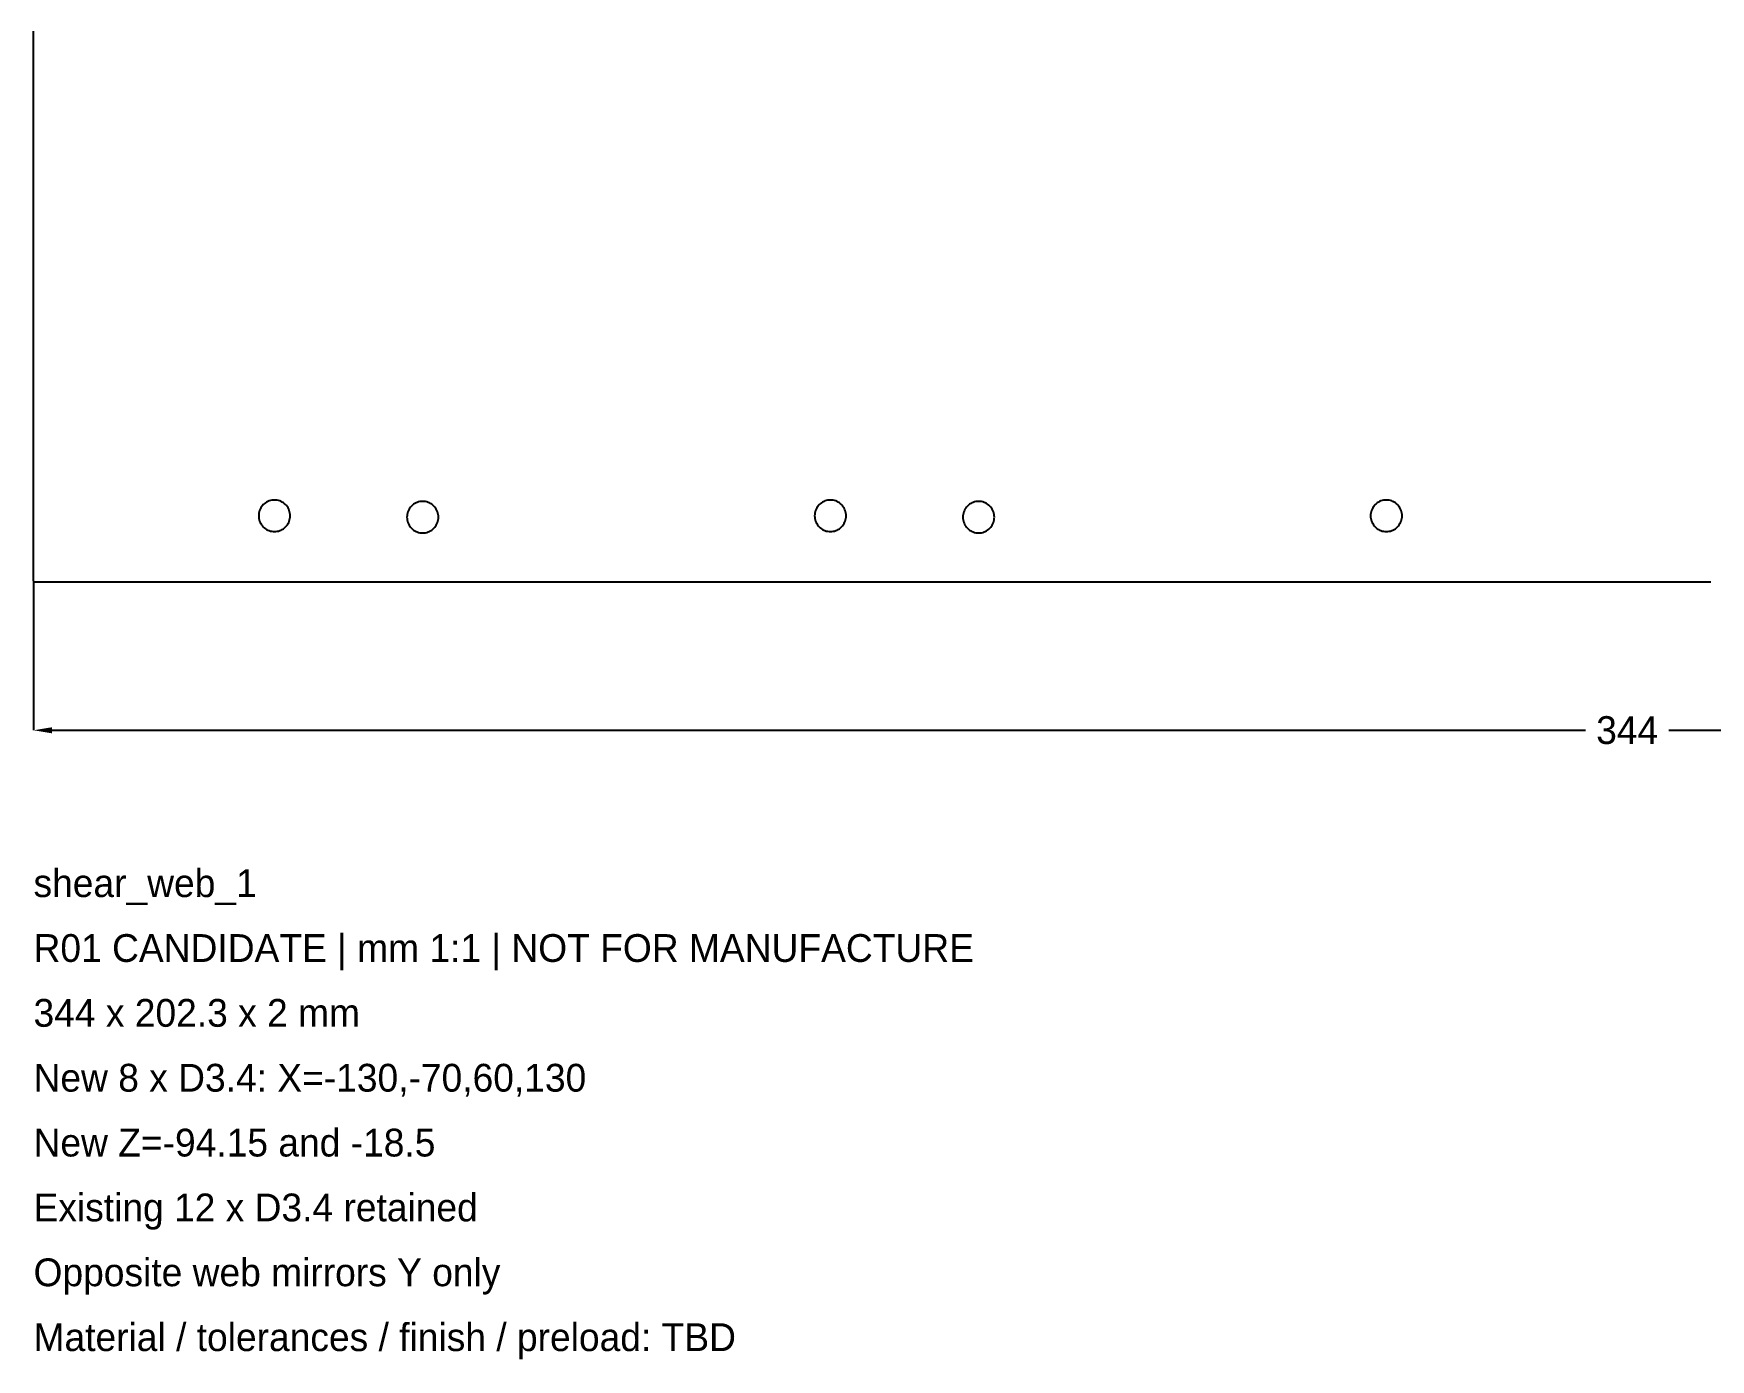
# Model space of a CAD drawing. Header units: millimetres. Extents: x 0 to 1322, y -1284 to 196.
# Drawn here: x 480 to 661, y -1283.9 to -1140.8 of the extents above; entities that cross this region are included whole.
import ezdxf

# ---------------------------------------------------------------- set-up
doc = ezdxf.new("R2010")
doc.units = ezdxf.units.MM
for name, color, linetype in [('REFERENCE_DIMENSIONS', 2, 'Continuous'), ('REFERENCE_GEOMETRY', 7, 'Continuous'), ('REFERENCE_NOTES', 3, 'Continuous')]:
    doc.layers.add(name, color=color, linetype=linetype)
doc.dimstyles.get("Standard").update_dxf_attribs({"dimtxt": 2.5, "dimasz": 2.5, "dimexe": 1.25, "dimexo": 0.625, "dimtad": 1, "dimcen": 2.5, "dimazin": 3, "dimtfac": 1, "dimtmove": 0, "dimatfit": 3})

# ---------------------------------------------------------------- blocks, each defined once
blk = doc.blocks.new('_CLOSEDFILLED')
at = {"color": 0, "linetype": 'BYBLOCK'}
blk.add_solid([(-1, 0.164), (0, 0), (-1, -0.164)], dxfattribs=at)
blk = doc.blocks.new('*D21')
for p, q in [((480, -1200), (480, -1216)), ((824, -1200), (824, -1216)), ((482, -1216), (647.5, -1216)), ((656.5, -1216), (822, -1216))]:
    blk.add_line(p, q)
at = {"layer": 'Defpoints'}
for p in [(480, -1200), (824, -1200), (480, -1216)]:
    blk.add_point(p, dxfattribs=at)
at = {"layer": 'REFERENCE_DIMENSIONS', "xscale": 2, "yscale": 2, "rotation": 180}
blk.add_blockref('_CLOSEDFILLED', (480, -1216), dxfattribs=at)
at = {"layer": 'REFERENCE_DIMENSIONS', "xscale": 2, "yscale": 2}
blk.add_blockref('_CLOSEDFILLED', (824, -1216), dxfattribs=at)
at = {"layer": 'REFERENCE_DIMENSIONS', "insert": (652, -1216), "char_height": 3, "attachment_point": 5}
blk.add_mtext('344', dxfattribs=at)

msp = doc.modelspace()

# ---------------------------------------------------------------- linework, layer by layer
at = {"layer": 'REFERENCE_GEOMETRY'}
msp.add_lwpolyline([(661.0224, -1200), (660.7724, -1200), (660.5224, -1200), (660.2725, -1200), (660.0225, -1200), (659.7725, -1200), (659.5226, -1200), (659.2726, -1200), (659.0226, -1200), (658.7727, -1200), (658.5227, -1200), (658.2728, -1200), (658.0228, -1200), (657.7728, -1200), (657.5229, -1200), (657.2729, -1200), (657.0229, -1200), (656.773, -1200), (656.523, -1200), (656.273, -1200), (656.0231, -1200), (655.7731, -1200), (655.5231, -1200), (655.2732, -1200), (655.0232, -1200), (654.7732, -1200), (654.5233, -1200), (654.2733, -1200), (654.0233, -1200), (653.7734, -1200), (653.5234, -1200), (653.2734, -1200), (653.0235, -1200), (652.7735, -1200), (652.5235, -1200), (652.2736, -1200), (652.0236, -1200), (651.7736, -1200), (651.5237, -1200), (651.2737, -1200), (651.0237, -1200), (650.7738, -1200), (650.5238, -1200), (650.2739, -1200), (650.0239, -1200), (649.7739, -1200), (649.524, -1200), (649.274, -1200), (649.024, -1200), (648.7741, -1200), (648.5241, -1200), (648.2741, -1200), (648.0242, -1200), (647.7742, -1200), (647.5242, -1200), (647.2743, -1200), (647.0243, -1200), (646.7743, -1200), (646.5244, -1200), (646.2744, -1200), (646.0244, -1200), (645.7745, -1200), (645.5245, -1200), (645.2745, -1200), (645.0246, -1200), (644.7746, -1200), (644.5246, -1200), (644.2747, -1200), (644.0247, -1200), (643.7747, -1200), (643.5248, -1200), (643.2748, -1200), (643.0248, -1200), (642.7749, -1200), (642.5249, -1200), (642.2749, -1200), (642.025, -1200), (641.775, -1200), (641.5251, -1200), (641.2751, -1200), (641.0251, -1200), (640.7752, -1200), (640.5252, -1200), (640.2752, -1200), (640.0253, -1200), (639.7753, -1200), (639.5253, -1200), (639.2754, -1200), (639.0254, -1200), (638.7754, -1200), (638.5255, -1200), (638.2755, -1200), (638.0255, -1200), (637.7756, -1200), (637.5256, -1200), (637.2756, -1200), (637.0257, -1200), (636.7757, -1200), (636.5257, -1200), (636.2758, -1200), (636.0258, -1200), (635.7758, -1200), (635.5259, -1200), (635.2759, -1200), (635.0259, -1200), (634.776, -1200), (634.526, -1200), (634.276, -1200), (634.0261, -1200), (633.7761, -1200), (633.5261, -1200), (633.2762, -1200), (633.0262, -1200), (632.7763, -1200), (632.5263, -1200), (632.2763, -1200), (632.0264, -1200), (631.7764, -1200), (631.5264, -1200), (631.2765, -1200), (631.0265, -1200), (630.7765, -1200), (630.5266, -1200), (630.2766, -1200), (630.0266, -1200), (629.7767, -1200), (629.5267, -1200), (629.2767, -1200), (629.0268, -1200), (628.7768, -1200), (628.5268, -1200), (628.2769, -1200), (628.0269, -1200), (627.7769, -1200), (627.527, -1200), (627.277, -1200), (627.027, -1200), (626.7771, -1200), (626.5271, -1200), (626.2771, -1200), (626.0272, -1200), (625.7772, -1200), (625.5272, -1200), (625.2773, -1200), (625.0273, -1200), (624.7774, -1200), (624.5274, -1200), (624.2774, -1200), (624.0275, -1200), (623.7775, -1200), (623.5275, -1200), (623.2776, -1200), (623.0276, -1200), (622.7776, -1200), (622.5277, -1200), (622.2777, -1200), (622.0277, -1200), (621.7778, -1200), (621.5278, -1200), (621.2778, -1200), (621.0279, -1200), (620.7779, -1200), (620.5279, -1200), (620.278, -1200), (620.028, -1200), (619.778, -1200), (619.5281, -1200), (619.2781, -1200), (619.0281, -1200), (618.7782, -1200), (618.5282, -1200), (618.2782, -1200), (618.0283, -1200), (617.7783, -1200), (617.5283, -1200), (617.2784, -1200), (617.0284, -1200), (616.7784, -1200), (616.5285, -1200), (616.2785, -1200), (616.0286, -1200), (615.7786, -1200), (615.5286, -1200), (615.2787, -1200), (615.0287, -1200), (614.7787, -1200), (614.5288, -1200), (614.2788, -1200), (614.0288, -1200), (613.7789, -1200), (613.5289, -1200), (613.2789, -1200), (613.029, -1200), (612.779, -1200), (612.529, -1200), (612.2791, -1200), (612.0291, -1200), (611.7791, -1200), (611.5292, -1200), (611.2792, -1200), (611.0292, -1200), (610.7793, -1200), (610.5293, -1200), (610.2793, -1200), (610.0294, -1200), (609.7794, -1200), (609.5294, -1200), (609.2795, -1200), (609.0295, -1200), (608.7795, -1200), (608.5296, -1200), (608.2796, -1200), (608.0296, -1200), (607.7797, -1200), (607.5297, -1200), (607.2798, -1200), (607.0298, -1200), (606.7798, -1200), (606.5299, -1200), (606.2799, -1200), (606.0299, -1200), (605.78, -1200), (605.53, -1200), (605.28, -1200), (605.0301, -1200), (604.7801, -1200), (604.5301, -1200), (604.2802, -1200), (604.0302, -1200), (603.7802, -1200), (603.5303, -1200), (603.2803, -1200), (603.0303, -1200), (602.7804, -1200), (602.5304, -1200), (602.2804, -1200), (602.0305, -1200), (601.7805, -1200), (601.5305, -1200), (601.2806, -1200), (601.0306, -1200), (600.7806, -1200), (600.5307, -1200), (600.2807, -1200), (600.0307, -1200), (599.7808, -1200), (599.5308, -1200), (599.2809, -1200), (599.0309, -1200), (598.7809, -1200), (598.531, -1200), (598.281, -1200), (598.031, -1200), (597.7811, -1200), (597.5311, -1200), (597.2811, -1200), (597.0312, -1200), (596.7812, -1200), (596.5312, -1200), (596.2813, -1200), (596.0313, -1200), (595.7813, -1200), (595.5314, -1200), (595.2814, -1200), (595.0314, -1200), (594.7815, -1200), (594.5315, -1200), (594.2815, -1200), (594.0316, -1200), (593.7816, -1200), (593.5316, -1200), (593.2817, -1200), (593.0317, -1200), (592.7817, -1200), (592.5318, -1200), (592.2818, -1200), (592.0318, -1200), (591.7819, -1200), (591.5319, -1200), (591.2819, -1200), (591.032, -1200), (590.782, -1200), (590.5321, -1200), (590.2821, -1200), (590.0321, -1200), (589.7822, -1200), (589.5322, -1200), (589.2822, -1200), (589.0323, -1200), (588.7823, -1200), (588.5323, -1200), (588.2824, -1200), (588.0324, -1200), (587.7824, -1200), (587.5325, -1200), (587.2825, -1200), (587.0325, -1200), (586.7826, -1200), (586.5326, -1200), (586.2826, -1200), (586.0327, -1200), (585.7827, -1200), (585.5327, -1200), (585.2828, -1200), (585.0328, -1200), (584.7828, -1200), (584.5329, -1200), (584.2829, -1200), (584.0329, -1200), (583.783, -1200), (583.533, -1200), (583.283, -1200), (583.0331, -1200), (582.7831, -1200), (582.5332, -1200), (582.2832, -1200), (582.0332, -1200), (581.7833, -1200), (581.5333, -1200), (581.2833, -1200), (581.0334, -1200), (580.7834, -1200), (580.5334, -1200), (580.2835, -1200), (580.0335, -1200), (579.7835, -1200), (579.5336, -1200), (579.2836, -1200), (579.0336, -1200), (578.7837, -1200), (578.5337, -1200), (578.2837, -1200), (578.0338, -1200), (577.7838, -1200), (577.5338, -1200), (577.2839, -1200), (577.0339, -1200), (576.7839, -1200), (576.534, -1200), (576.284, -1200), (576.034, -1200), (575.7841, -1200), (575.5341, -1200), (575.2841, -1200), (575.0342, -1200), (574.7842, -1200), (574.5342, -1200), (574.2843, -1200), (574.0343, -1200), (573.7844, -1200), (573.5344, -1200), (573.2844, -1200), (573.0345, -1200), (572.7845, -1200), (572.5345, -1200), (572.2846, -1200), (572.0346, -1200), (571.7846, -1200), (571.5347, -1200), (571.2847, -1200), (571.0347, -1200), (570.7848, -1200), (570.5348, -1200), (570.2848, -1200), (570.0349, -1200), (569.7849, -1200), (569.5349, -1200), (569.285, -1200), (569.035, -1200), (568.785, -1200), (568.5351, -1200), (568.2851, -1200), (568.0351, -1200), (567.7852, -1200), (567.5352, -1200), (567.2852, -1200), (567.0353, -1200), (566.7853, -1200), (566.5353, -1200), (566.2854, -1200), (566.0354, -1200), (565.7854, -1200), (565.5355, -1200), (565.2855, -1200), (565.0356, -1200), (564.7856, -1200), (564.5356, -1200), (564.2857, -1200), (564.0357, -1200), (563.7857, -1200), (563.5358, -1200), (563.2858, -1200), (563.0358, -1200), (562.7859, -1200), (562.5359, -1200), (562.2859, -1200), (562.036, -1200), (561.786, -1200), (561.536, -1200), (561.2861, -1200), (561.0361, -1200), (560.7861, -1200), (560.5362, -1200), (560.2862, -1200), (560.0362, -1200), (559.7863, -1200), (559.5363, -1200), (559.2863, -1200), (559.0364, -1200), (558.7864, -1200), (558.5364, -1200), (558.2865, -1200), (558.0365, -1200), (557.7865, -1200), (557.5366, -1200), (557.2866, -1200), (557.0367, -1200), (556.7867, -1200), (556.5367, -1200), (556.2868, -1200), (556.0368, -1200), (555.7868, -1200), (555.5369, -1200), (555.2869, -1200), (555.0369, -1200), (554.787, -1200), (554.537, -1200), (554.287, -1200), (554.0371, -1200), (553.7871, -1200), (553.5371, -1200), (553.2872, -1200), (553.0372, -1200), (552.7872, -1200), (552.5373, -1200), (552.2873, -1200), (552.0373, -1200), (551.7874, -1200), (551.5374, -1200), (551.2874, -1200), (551.0375, -1200), (550.7875, -1200), (550.5375, -1200), (550.2876, -1200), (550.0376, -1200), (549.7876, -1200), (549.5377, -1200), (549.2877, -1200), (549.0377, -1200), (548.7878, -1200), (548.5378, -1200), (548.2879, -1200), (548.0379, -1200), (547.7879, -1200), (547.538, -1200), (547.288, -1200), (547.038, -1200), (546.7881, -1200), (546.5381, -1200), (546.2881, -1200), (546.0382, -1200), (545.7882, -1200), (545.5382, -1200), (545.2883, -1200), (545.0383, -1200), (544.7883, -1200), (544.5384, -1200), (544.2884, -1200), (544.0384, -1200), (543.7885, -1200), (543.5385, -1200), (543.2885, -1200), (543.0386, -1200), (542.7886, -1200), (542.5386, -1200), (542.2887, -1200), (542.0387, -1200), (541.7887, -1200), (541.5388, -1200), (541.2888, -1200), (541.0388, -1200), (540.7889, -1200), (540.5389, -1200), (540.2889, -1200), (540.039, -1200), (539.789, -1200), (539.5391, -1200), (539.2891, -1200), (539.0391, -1200), (538.7892, -1200), (538.5392, -1200), (538.2892, -1200), (538.0393, -1200), (537.7893, -1200), (537.5393, -1200), (537.2894, -1200), (537.0394, -1200), (536.7894, -1200), (536.5395, -1200), (536.2895, -1200), (536.0395, -1200), (535.7896, -1200), (535.5396, -1200), (535.2896, -1200), (535.0397, -1200), (534.7897, -1200), (534.5397, -1200), (534.2898, -1200), (534.0398, -1200), (533.7898, -1200), (533.5399, -1200), (533.2899, -1200), (533.0399, -1200), (532.79, -1200), (532.54, -1200), (532.29, -1200), (532.0401, -1200), (531.7901, -1200), (531.5402, -1200), (531.2902, -1200), (531.0402, -1200), (530.7903, -1200), (530.5403, -1200), (530.2903, -1200), (530.0404, -1200), (529.7904, -1200), (529.5404, -1200), (529.2905, -1200), (529.0405, -1200), (528.7905, -1200), (528.5406, -1200), (528.2906, -1200), (528.0406, -1200), (527.7907, -1200), (527.5407, -1200), (527.2907, -1200), (527.0408, -1200), (526.7908, -1200), (526.5408, -1200), (526.2909, -1200), (526.0409, -1200), (525.7909, -1200), (525.541, -1200), (525.291, -1200), (525.041, -1200), (524.7911, -1200), (524.5411, -1200), (524.2911, -1200), (524.0412, -1200), (523.7912, -1200), (523.5412, -1200), (523.2913, -1200), (523.0413, -1200), (522.7914, -1200), (522.5414, -1200), (522.2914, -1200), (522.0415, -1200), (521.7915, -1200), (521.5415, -1200), (521.2916, -1200), (521.0416, -1200), (520.7916, -1200), (520.5417, -1200), (520.2917, -1200), (520.0417, -1200), (519.7918, -1200), (519.5418, -1200), (519.2918, -1200), (519.0419, -1200), (518.7919, -1200), (518.5419, -1200), (518.292, -1200), (518.042, -1200), (517.792, -1200), (517.5421, -1200), (517.2921, -1200), (517.0421, -1200), (516.7922, -1200), (516.5422, -1200), (516.2922, -1200), (516.0423, -1200), (515.7923, -1200), (515.5423, -1200), (515.2924, -1200), (515.0424, -1200), (514.7925, -1200), (514.5425, -1200), (514.2925, -1200), (514.0426, -1200), (513.7926, -1200), (513.5426, -1200), (513.2927, -1200), (513.0427, -1200), (512.7927, -1200), (512.5428, -1200), (512.2928, -1200), (512.0428, -1200), (511.7929, -1200), (511.5429, -1200), (511.2929, -1200), (511.043, -1200), (510.793, -1200), (510.543, -1200), (510.2931, -1200), (510.0431, -1200), (509.7931, -1200), (509.5432, -1200), (509.2932, -1200), (509.0432, -1200), (508.7933, -1200), (508.5433, -1200), (508.2933, -1200), (508.0434, -1200), (507.7934, -1200), (507.5434, -1200), (507.2935, -1200), (507.0435, -1200), (506.7935, -1200), (506.5436, -1200), (506.2936, -1200), (506.0437, -1200), (505.7937, -1200), (505.5437, -1200), (505.2938, -1200), (505.0438, -1200), (504.7938, -1200), (504.5439, -1200), (504.2939, -1200), (504.0439, -1200), (503.794, -1200), (503.544, -1200), (503.294, -1200), (503.0441, -1200), (502.7941, -1200), (502.5441, -1200), (502.2942, -1200), (502.0442, -1200), (501.7942, -1200), (501.5443, -1200), (501.2943, -1200), (501.0443, -1200), (500.7944, -1200), (500.5444, -1200), (500.2944, -1200), (500.0445, -1200), (499.7945, -1200), (499.5445, -1200), (499.2946, -1200), (499.0446, -1200), (498.7946, -1200), (498.5447, -1200), (498.2947, -1200), (498.0447, -1200), (497.7948, -1200), (497.5448, -1200), (497.2949, -1200), (497.0449, -1200), (496.7949, -1200), (496.545, -1200), (496.295, -1200), (496.045, -1200), (495.7951, -1200), (495.5451, -1200), (495.2951, -1200), (495.0452, -1200), (494.7952, -1200), (494.5452, -1200), (494.2953, -1200), (494.0453, -1200), (493.7953, -1200), (493.5454, -1200), (493.2954, -1200), (493.0454, -1200), (492.7955, -1200), (492.5455, -1200), (492.2955, -1200), (492.0456, -1200), (491.7956, -1200), (491.5456, -1200), (491.2957, -1200), (491.0457, -1200), (490.7957, -1200), (490.5458, -1200), (490.2958, -1200), (490.0458, -1200), (489.7959, -1200), (489.5459, -1200), (489.296, -1200), (489.046, -1200), (488.796, -1200), (488.5461, -1200), (488.2961, -1200), (488.0461, -1200), (487.7962, -1200), (487.5462, -1200), (487.2962, -1200), (487.0463, -1200), (486.7963, -1200), (486.5463, -1200), (486.2964, -1200), (486.0464, -1200), (485.7964, -1200), (485.5465, -1200), (485.2965, -1200), (485.0465, -1200), (484.7966, -1200), (484.5466, -1200), (484.2966, -1200), (484.0467, -1200), (483.7967, -1200), (483.5467, -1200), (483.2968, -1200), (483.0468, -1200), (482.7968, -1200), (482.5469, -1200), (482.2969, -1200), (482.0469, -1200), (481.797, -1200), (481.547, -1200), (481.297, -1200), (481.0471, -1200), (480.7971, -1200), (480.5472, -1200), (480.2972, -1200), (480.0472, -1200), (480, -1199.7973), (480, -1199.5473), (480, -1199.2973), (480, -1199.0474), (480, -1198.7974), (480, -1198.5474), (480, -1198.2975), (480, -1198.0475), (480, -1197.7975), (480, -1197.5476), (480, -1197.2976), (480, -1197.0476), (480, -1196.7977), (480, -1196.5477), (480, -1196.2977), (480, -1196.0478), (480, -1195.7978), (480, -1195.5478), (480, -1195.2979), (480, -1195.0479), (480, -1194.7979), (480, -1194.548), (480, -1194.298), (480, -1194.048), (480, -1193.7981), (480, -1193.5481), (480, -1193.2981), (480, -1193.0482), (480, -1192.7982), (480, -1192.5482), (480, -1192.2983), (480, -1192.0483), (480, -1191.7984), (480, -1191.5484), (480, -1191.2984), (480, -1191.0485), (480, -1190.7985), (480, -1190.5485), (480, -1190.2986), (480, -1190.0486), (480, -1189.7986), (480, -1189.5487), (480, -1189.2987), (480, -1189.0487), (480, -1188.7988), (480, -1188.5488), (480, -1188.2988), (480, -1188.0489), (480, -1187.7989), (480, -1187.5489), (480, -1187.299), (480, -1187.049), (480, -1186.799), (480, -1186.5491), (480, -1186.2991), (480, -1186.0491), (480, -1185.7992), (480, -1185.5492), (480, -1185.2992), (480, -1185.0493), (480, -1184.7993), (480, -1184.5493), (480, -1184.2994), (480, -1184.0494), (480, -1183.7995), (480, -1183.5495), (480, -1183.2995), (480, -1183.0496), (480, -1182.7996), (480, -1182.5496), (480, -1182.2997), (480, -1182.0497), (480, -1181.7997), (480, -1181.5498), (480, -1181.2998), (480, -1181.0498), (480, -1180.7999), (480, -1180.5499), (480, -1180.2999), (480, -1180.05), (480, -1179.8), (480, -1179.55), (480, -1179.3001), (480, -1179.0501), (480, -1178.8001), (480, -1178.5502), (480, -1178.3002), (480, -1178.0502), (480, -1177.8003), (480, -1177.5503), (480, -1177.3003), (480, -1177.0504), (480, -1176.8004), (480, -1176.5504), (480, -1176.3005), (480, -1176.0505), (480, -1175.8005), (480, -1175.5506), (480, -1175.3006), (480, -1175.0507), (480, -1174.8007), (480, -1174.5507), (480, -1174.3008), (480, -1174.0508), (480, -1173.8008), (480, -1173.5509), (480, -1173.3009), (480, -1173.0509), (480, -1172.801), (480, -1172.551), (480, -1172.301), (480, -1172.0511), (480, -1171.8011), (480, -1171.5511), (480, -1171.3012), (480, -1171.0512), (480, -1170.8012), (480, -1170.5513), (480, -1170.3013), (480, -1170.0513), (480, -1169.8014), (480, -1169.5514), (480, -1169.3014), (480, -1169.0515), (480, -1168.8015), (480, -1168.5515), (480, -1168.3016), (480, -1168.0516), (480, -1167.8016), (480, -1167.5517), (480, -1167.3017), (480, -1167.0518), (480, -1166.8018), (480, -1166.5518), (480, -1166.3019), (480, -1166.0519), (480, -1165.8019), (480, -1165.552), (480, -1165.302), (480, -1165.052), (480, -1164.8021), (480, -1164.5521), (480, -1164.3021), (480, -1164.0522), (480, -1163.8022), (480, -1163.5522), (480, -1163.3023), (480, -1163.0523), (480, -1162.8023), (480, -1162.5524), (480, -1162.3024), (480, -1162.0524), (480, -1161.8025), (480, -1161.5525), (480, -1161.3025), (480, -1161.0526), (480, -1160.8026), (480, -1160.5526), (480, -1160.3027), (480, -1160.0527), (480, -1159.8027), (480, -1159.5528), (480, -1159.3028), (480, -1159.0528), (480, -1158.8029), (480, -1158.5529), (480, -1158.303), (480, -1158.053), (480, -1157.803), (480, -1157.5531), (480, -1157.3031), (480, -1157.0531), (480, -1156.8032), (480, -1156.5532), (480, -1156.3032), (480, -1156.0533), (480, -1155.8033), (480, -1155.5533), (480, -1155.3034), (480, -1155.0534), (480, -1154.8034), (480, -1154.5535), (480, -1154.3035), (480, -1154.0535), (480, -1153.8036), (480, -1153.5536), (480, -1153.3036), (480, -1153.0537), (480, -1152.8037), (480, -1152.5537), (480, -1152.3038), (480, -1152.0538), (480, -1151.8038), (480, -1151.5539), (480, -1151.3039), (480, -1151.0539), (480, -1150.804), (480, -1150.554), (480, -1150.304), (480, -1150.0541), (480, -1149.8041), (480, -1149.5542), (480, -1149.3042), (480, -1149.0542), (480, -1148.8043), (480, -1148.5543), (480, -1148.3043), (480, -1148.0544), (480, -1147.8044), (480, -1147.5544), (480, -1147.3045), (480, -1147.0545), (480, -1146.8045), (480, -1146.5546), (480, -1146.3046), (480, -1146.0546), (480, -1145.8047), (480, -1145.5547), (480, -1145.3047), (480, -1145.0548), (480, -1144.8048), (480, -1144.5548), (480, -1144.3049), (480, -1144.0549), (480, -1143.8049), (480, -1143.555), (480, -1143.305), (480, -1143.055), (480, -1142.8051), (480, -1142.5551), (480, -1142.3051), (480, -1142.0552), (480, -1141.8052), (480, -1141.5553), (480, -1141.3053), (480, -1141.0553), (480, -1140.8054), (480, -1140.5554)], dxfattribs=at)
for points in [[(507.7, -1192.85), (507.6935, -1192.7018), (507.6742, -1192.5548), (507.6421, -1192.41), (507.5975, -1192.2686), (507.5407, -1192.1315), (507.4722, -1192), (507.3926, -1191.8749), (507.3023, -1191.7573), (507.2021, -1191.6479), (507.0927, -1191.5477), (506.9751, -1191.4574), (506.85, -1191.3778), (506.7185, -1191.3093), (506.5814, -1191.2525), (506.44, -1191.2079), (506.2952, -1191.1758), (506.1482, -1191.1565), (506, -1191.15), (505.8518, -1191.1565), (505.7048, -1191.1758), (505.56, -1191.2079), (505.4186, -1191.2525), (505.2815, -1191.3093), (505.15, -1191.3778), (505.0249, -1191.4574), (504.9073, -1191.5477), (504.7979, -1191.6479), (504.6977, -1191.7573), (504.6074, -1191.8749), (504.5278, -1192), (504.4593, -1192.1315), (504.4025, -1192.2686), (504.3579, -1192.41), (504.3258, -1192.5548), (504.3065, -1192.7018), (504.3, -1192.85), (504.3065, -1192.9982), (504.3258, -1193.1452), (504.3579, -1193.29), (504.4025, -1193.4314), (504.4593, -1193.5685), (504.5278, -1193.7), (504.6074, -1193.8251), (504.6977, -1193.9427), (504.7979, -1194.0521), (504.9073, -1194.1523), (505.0249, -1194.2426), (505.15, -1194.3222), (505.2815, -1194.3907), (505.4186, -1194.4475), (505.56, -1194.4921), (505.7048, -1194.5242), (505.8518, -1194.5435), (506, -1194.55), (506.1482, -1194.5435), (506.2952, -1194.5242), (506.44, -1194.4921), (506.5814, -1194.4475), (506.7185, -1194.3907), (506.85, -1194.3222), (506.9751, -1194.2426), (507.0927, -1194.1523), (507.2021, -1194.0521), (507.3023, -1193.9427), (507.3926, -1193.8251), (507.4722, -1193.7), (507.5407, -1193.5685), (507.5975, -1193.4314), (507.6421, -1193.29), (507.6742, -1193.1452), (507.6935, -1192.9982)], [(523.7, -1193), (523.6935, -1192.8518), (523.6742, -1192.7048), (523.6421, -1192.56), (523.5975, -1192.4186), (523.5407, -1192.2815), (523.4722, -1192.15), (523.3926, -1192.0249), (523.3023, -1191.9073), (523.2021, -1191.7979), (523.0927, -1191.6977), (522.9751, -1191.6074), (522.85, -1191.5278), (522.7185, -1191.4593), (522.5814, -1191.4025), (522.44, -1191.3579), (522.2952, -1191.3258), (522.1482, -1191.3065), (522, -1191.3), (521.8518, -1191.3065), (521.7048, -1191.3258), (521.56, -1191.3579), (521.4186, -1191.4025), (521.2815, -1191.4593), (521.15, -1191.5278), (521.0249, -1191.6074), (520.9073, -1191.6977), (520.7979, -1191.7979), (520.6977, -1191.9073), (520.6074, -1192.0249), (520.5278, -1192.15), (520.4593, -1192.2815), (520.4025, -1192.4186), (520.3579, -1192.56), (520.3258, -1192.7048), (520.3065, -1192.8518), (520.3, -1193), (520.3065, -1193.1482), (520.3258, -1193.2952), (520.3579, -1193.44), (520.4025, -1193.5814), (520.4593, -1193.7185), (520.5278, -1193.85), (520.6074, -1193.9751), (520.6977, -1194.0927), (520.7979, -1194.2021), (520.9073, -1194.3023), (521.0249, -1194.3926), (521.15, -1194.4722), (521.2815, -1194.5407), (521.4186, -1194.5975), (521.56, -1194.6421), (521.7048, -1194.6742), (521.8518, -1194.6935), (522, -1194.7), (522.1482, -1194.6935), (522.2952, -1194.6742), (522.44, -1194.6421), (522.5814, -1194.5975), (522.7185, -1194.5407), (522.85, -1194.4722), (522.9751, -1194.3926), (523.0927, -1194.3023), (523.2021, -1194.2021), (523.3023, -1194.0927), (523.3926, -1193.9751), (523.4722, -1193.85), (523.5407, -1193.7185), (523.5975, -1193.5814), (523.6421, -1193.44), (523.6742, -1193.2952), (523.6935, -1193.1482)], [(567.7, -1192.85), (567.6935, -1192.7018), (567.6742, -1192.5548), (567.6421, -1192.41), (567.5975, -1192.2686), (567.5407, -1192.1315), (567.4722, -1192), (567.3926, -1191.8749), (567.3023, -1191.7573), (567.2021, -1191.6479), (567.0927, -1191.5477), (566.9751, -1191.4574), (566.85, -1191.3778), (566.7185, -1191.3093), (566.5814, -1191.2525), (566.44, -1191.2079), (566.2952, -1191.1758), (566.1482, -1191.1565), (566, -1191.15), (565.8518, -1191.1565), (565.7048, -1191.1758), (565.56, -1191.2079), (565.4186, -1191.2525), (565.2815, -1191.3093), (565.15, -1191.3778), (565.0249, -1191.4574), (564.9073, -1191.5477), (564.7979, -1191.6479), (564.6977, -1191.7573), (564.6074, -1191.8749), (564.5278, -1192), (564.4593, -1192.1315), (564.4025, -1192.2686), (564.3579, -1192.41), (564.3258, -1192.5548), (564.3065, -1192.7018), (564.3, -1192.85), (564.3065, -1192.9982), (564.3258, -1193.1452), (564.3579, -1193.29), (564.4025, -1193.4314), (564.4593, -1193.5685), (564.5278, -1193.7), (564.6074, -1193.8251), (564.6977, -1193.9427), (564.7979, -1194.0521), (564.9073, -1194.1523), (565.0249, -1194.2426), (565.15, -1194.3222), (565.2815, -1194.3907), (565.4186, -1194.4475), (565.56, -1194.4921), (565.7048, -1194.5242), (565.8518, -1194.5435), (566, -1194.55), (566.1482, -1194.5435), (566.2952, -1194.5242), (566.44, -1194.4921), (566.5814, -1194.4475), (566.7185, -1194.3907), (566.85, -1194.3222), (566.9751, -1194.2426), (567.0927, -1194.1523), (567.2021, -1194.0521), (567.3023, -1193.9427), (567.3926, -1193.8251), (567.4722, -1193.7), (567.5407, -1193.5685), (567.5975, -1193.4314), (567.6421, -1193.29), (567.6742, -1193.1452), (567.6935, -1192.9982)], [(583.7, -1193), (583.6935, -1192.8518), (583.6742, -1192.7048), (583.6421, -1192.56), (583.5975, -1192.4186), (583.5407, -1192.2815), (583.4722, -1192.15), (583.3926, -1192.0249), (583.3023, -1191.9073), (583.2021, -1191.7979), (583.0927, -1191.6977), (582.9751, -1191.6074), (582.85, -1191.5278), (582.7185, -1191.4593), (582.5814, -1191.4025), (582.44, -1191.3579), (582.2952, -1191.3258), (582.1482, -1191.3065), (582, -1191.3), (581.8518, -1191.3065), (581.7048, -1191.3258), (581.56, -1191.3579), (581.4186, -1191.4025), (581.2815, -1191.4593), (581.15, -1191.5278), (581.0249, -1191.6074), (580.9073, -1191.6977), (580.7979, -1191.7979), (580.6977, -1191.9073), (580.6074, -1192.0249), (580.5278, -1192.15), (580.4593, -1192.2815), (580.4025, -1192.4186), (580.3579, -1192.56), (580.3258, -1192.7048), (580.3065, -1192.8518), (580.3, -1193), (580.3065, -1193.1482), (580.3258, -1193.2952), (580.3579, -1193.44), (580.4025, -1193.5814), (580.4593, -1193.7185), (580.5278, -1193.85), (580.6074, -1193.9751), (580.6977, -1194.0927), (580.7979, -1194.2021), (580.9073, -1194.3023), (581.0249, -1194.3926), (581.15, -1194.4722), (581.2815, -1194.5407), (581.4186, -1194.5975), (581.56, -1194.6421), (581.7048, -1194.6742), (581.8518, -1194.6935), (582, -1194.7), (582.1482, -1194.6935), (582.2952, -1194.6742), (582.44, -1194.6421), (582.5814, -1194.5975), (582.7185, -1194.5407), (582.85, -1194.4722), (582.9751, -1194.3926), (583.0927, -1194.3023), (583.2021, -1194.2021), (583.3023, -1194.0927), (583.3926, -1193.9751), (583.4722, -1193.85), (583.5407, -1193.7185), (583.5975, -1193.5814), (583.6421, -1193.44), (583.6742, -1193.2952), (583.6935, -1193.1482)], [(627.7, -1192.85), (627.6935, -1192.7018), (627.6742, -1192.5548), (627.6421, -1192.41), (627.5975, -1192.2686), (627.5407, -1192.1315), (627.4722, -1192), (627.3926, -1191.8749), (627.3023, -1191.7573), (627.2021, -1191.6479), (627.0927, -1191.5477), (626.9751, -1191.4574), (626.85, -1191.3778), (626.7185, -1191.3093), (626.5814, -1191.2525), (626.44, -1191.2079), (626.2952, -1191.1758), (626.1482, -1191.1565), (626, -1191.15), (625.8518, -1191.1565), (625.7048, -1191.1758), (625.56, -1191.2079), (625.4186, -1191.2525), (625.2815, -1191.3093), (625.15, -1191.3778), (625.0249, -1191.4574), (624.9073, -1191.5477), (624.7979, -1191.6479), (624.6977, -1191.7573), (624.6074, -1191.8749), (624.5278, -1192), (624.4593, -1192.1315), (624.4025, -1192.2686), (624.3579, -1192.41), (624.3258, -1192.5548), (624.3065, -1192.7018), (624.3, -1192.85), (624.3065, -1192.9982), (624.3258, -1193.1452), (624.3579, -1193.29), (624.4025, -1193.4314), (624.4593, -1193.5685), (624.5278, -1193.7), (624.6074, -1193.8251), (624.6977, -1193.9427), (624.7979, -1194.0521), (624.9073, -1194.1523), (625.0249, -1194.2426), (625.15, -1194.3222), (625.2815, -1194.3907), (625.4186, -1194.4475), (625.56, -1194.4921), (625.7048, -1194.5242), (625.8518, -1194.5435), (626, -1194.55), (626.1482, -1194.5435), (626.2952, -1194.5242), (626.44, -1194.4921), (626.5814, -1194.4475), (626.7185, -1194.3907), (626.85, -1194.3222), (626.9751, -1194.2426), (627.0927, -1194.1523), (627.2021, -1194.0521), (627.3023, -1193.9427), (627.3926, -1193.8251), (627.4722, -1193.7), (627.5407, -1193.5685), (627.5975, -1193.4314), (627.6421, -1193.29), (627.6742, -1193.1452), (627.6935, -1192.9982)]]:
    msp.add_lwpolyline(points, close=True, dxfattribs=at)

# ---------------------------------------------------------------- texts
at = {"layer": 'REFERENCE_NOTES'}
for s, p in [('shear_web_1', (480, -1234)), ('R01 CANDIDATE | mm 1:1 | NOT FOR MANUFACTURE', (480, -1241)), ('344 x 202.3 x 2 mm', (480, -1248)), ('New 8 x D3.4: X=-130,-70,60,130', (480, -1255)), ('New Z=-94.15 and -18.5', (480, -1262)), ('Existing 12 x D3.4 retained', (480, -1269)), ('Opposite web mirrors Y only', (480, -1276)), ('Material / tolerances / finish / preload: TBD', (480, -1283))]:
    msp.add_text(s, height=3, dxfattribs=at).set_placement(p)

# ---------------------------------------------------------------- dimensions: what is measured, and where the dimension line sits
at = {"layer": 'REFERENCE_DIMENSIONS'}
dim = msp.add_linear_dim(base=(480, -1216), p1=(480, -1200), p2=(824, -1200), dimstyle='Standard', override={"dimtxt": 3, "dimasz": 2, "dimdec": 3}, dxfattribs=at)
dim.commit()
dim.dimension.update_dxf_attribs({"geometry": '*D21', "text_midpoint": (652, -1216)})

doc.saveas('drawing.dxf')
